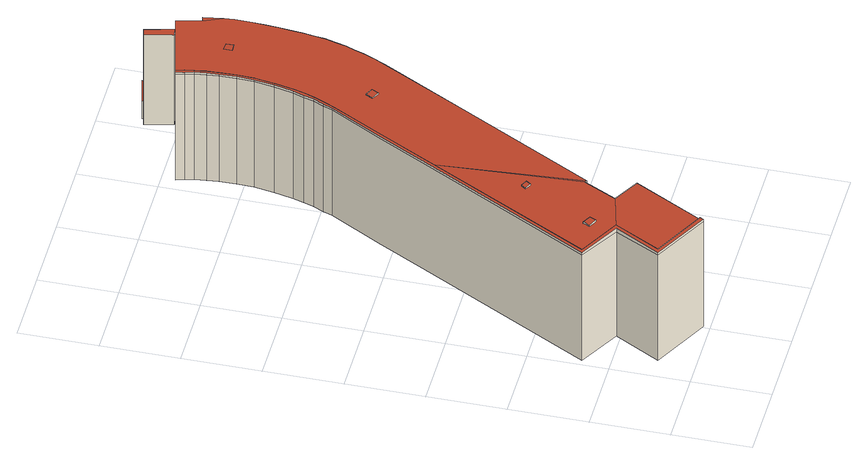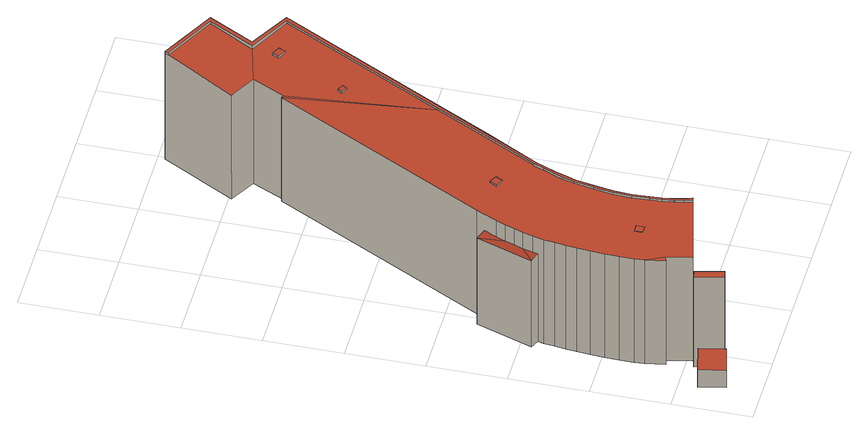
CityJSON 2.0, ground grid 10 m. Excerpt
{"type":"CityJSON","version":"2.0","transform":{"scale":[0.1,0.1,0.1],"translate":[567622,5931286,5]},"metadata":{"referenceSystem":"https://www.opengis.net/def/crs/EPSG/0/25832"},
"CityObjects":{
"building1":{"type":"Building","attributes":{"Grundfläche 2D":"785.853659","Grundhöhe NN":"5.179"},"children":["building1-1","building1-2","building1-3","building1-4"],"geometry":[{"type":"Solid","lod":"3","boundaries":[[[[0,1,2,3,4,5,6,7,8,9,10,11,12,13,14,15,16,17,18,19,20,21,22,23,24,25,26,27,28,29,30,31,32,33,34,35,36,37,38,39,40,41,42]],[[43,44,45,46,47,48,49,50,51,52,53,54,55,56,57,58,59,60,61,62,63,64,65,66,67,68,69,70,71,72,73,74,75,76,77,78,79,80,81,82,83]],[[84,85,86,87,78,88,89]],[[78,87,79]],[[90,91,86,85,92,93]],[[94,56,55]],[[95,96,97,98]],[[99,100,95,98,101]],[[102,99,101,103]],[[104,105,106,107,108]],[[109,110,111,112]],[[76,6,5,4,78,77]],[[75,74,7,6,76]],[[88,78,4,3]],[[72,8,7,74,73]],[[9,8,72,71]],[[10,9,71,70]],[[11,10,70,69]],[[13,12,11,69,68,67]],[[15,14,13,67,66,65]],[[16,15,65,64]],[[64,63,62,18,17,16]],[[19,18,62,61]],[[20,19,61,60]],[[60,59,21,20]],[[59,58,22,21]],[[58,113,23,22]],[[113,114,24,23]],[[114,115,25,24]],[[115,116,26,25]],[[116,117,27,26]],[[117,118,28,27]],[[118,119,29,28]],[[119,120,30,29]],[[120,121,31,30]],[[121,122,32,31]],[[122,123,33,32]],[[123,124,34,33]],[[124,125,35,34]],[[126,127,38,37,36,35,125,128]],[[127,129,39,38]],[[129,130,40,39]],[[130,131,41,40]],[[131,90,42,41]],[[90,93,0,42]],[[92,85,1,0,93]],[[84,89,88,3,2,1,85]],[[114,113,132,133]],[[115,114,133,134]],[[116,115,134,135]],[[117,116,135,136]],[[118,117,136,137]],[[119,118,137,138]],[[120,119,138,139]],[[121,120,139,140]],[[122,121,140,141]],[[123,122,141,142]],[[124,123,142,143]],[[125,124,143,144]],[[145,146,127,126,128,125,144,147]],[[129,127,146,148]],[[130,129,148,149]],[[131,130,149,150]],[[91,90,131,150,151]],[[86,91,151,152]],[[87,86,152,153]],[[79,87,153,154]],[[80,79,154,155]],[[96,82,81,80,155,156,97]],[[82,96,95,83]],[[83,95,100,43]],[[43,100,99,44]],[[44,99,102,45]],[[157,47,46,45,102,103,158]],[[48,47,157,159]],[[49,48,159,160]],[[50,49,160,161]],[[51,50,161,162]],[[52,51,162,163]],[[53,52,163,164]],[[54,53,164,165]],[[55,54,165,166]],[[94,55,166,167]],[[56,94,167,168]],[[57,56,168,169]],[[113,58,57,169,132]],[[98,97,156,170]],[[101,98,170,171]],[[103,101,171,158]],[[106,105,172,173]],[[107,106,173,174]],[[108,107,174,175]],[[176,104,108,175]],[[110,109,177,178]],[[111,110,178,179]],[[104,112,111,179,172,105]],[[112,104,176,177,109]],[[156,155,154,153,152,151,150,149,148,146,145,147,144,143,142,141,140,139,138,137,136,135,134,133,132,169,168,167,166,165,164,163,162,161,160,159,157,158,171,170]],[[174,173,172,179,178,177,176,175]]]],"semantics":{"surfaces":[{"type":"RoofSurface"},{"type":"WallSurface"},{"type":"GroundSurface"}],"values":[[0,0,0,0,0,0,0,0,0,0,0,1,1,1,1,1,1,1,1,1,1,1,1,1,1,1,1,1,1,1,1,1,1,1,1,1,1,1,1,1,1,1,1,1,1,1,1,1,1,1,1,1,1,1,1,1,1,1,1,1,1,1,1,1,1,1,1,1,1,1,1,1,1,1,1,1,1,1,1,1,1,1,1,1,1,1,1,1,1,1,1,1,1,1,1,1,1,2,2]]}}]},
"building1-1":{"type":"BuildingInstallation","parents":["building1"],"geometry":[{"type":"MultiSurface","lod":"3","boundaries":[[[180,181,182,183]],[[184,180,183]],[[181,180,184,185]],[[185,182,181]]],"semantics":{"surfaces":[{"type":"RoofSurface"},{"type":"WallSurface"}],"values":[0,1,1,1]}}]},
"building1-2":{"type":"BuildingInstallation","parents":["building1"],"geometry":[{"type":"MultiSurface","lod":"3","boundaries":[[[186,187,188,189]],[[189,188,190,191]],[[186,189,191,192]],[[187,186,192,193]],[[188,187,193,190]]],"semantics":{"surfaces":[{"type":"RoofSurface"},{"type":"WallSurface"}],"values":[0,1,1,1,1]}}]},
"building1-3":{"type":"BuildingInstallation","parents":["building1"],"geometry":[{"type":"MultiSurface","lod":"3","boundaries":[[[194,195,196,197,198]],[[199,200,196,195]],[[200,201,197,196]],[[202,198,197,201]],[[195,194,198,202,203,199]]],"semantics":{"surfaces":[{"type":"RoofSurface"},{"type":"WallSurface"}],"values":[0,1,1,1,1]}}]},
"building1-4":{"type":"BuildingInstallation","parents":["building1"],"geometry":[{"type":"MultiSurface","lod":"3","boundaries":[[[204,205,206,207]],[[208,209,207,206]],[[204,207,209,210]],[[210,211,205,204]],[[206,205,211,208]]],"semantics":{"surfaces":[{"type":"RoofSurface"},{"type":"WallSurface"}],"values":[0,1,1,1,1]}}]}
},
"vertices":[
[37,49,170],[69,108,170],[17,136,170],[15,137,170],[128,349,170],[165,419,170],[200,484,170],[206,497,170],[212,511,170],[217,524,170],[221,538,170],[226,563,170],[226,564,170],[230,588,170],[230,589,170],[231,611,170],[230,633,170],[230,634,170],[229,648,170],[227,662,170],[227,663,170],[225,674,170],[222,684,170],[218,683,170],[221,673,170],[224,662,170],[226,647,170],[227,632,170],[228,611,170],[227,589,170],[223,564,170],[218,539,170],[213,525,170],[209,512,170],[203,499,170],[198,486,170],[162,421,170],[127,355,170],[9,135,170],[62,106,170],[30,47,170],[103,9,170],[105,14,170],[315,487,164],[320,499,164],[323,512,164],[325,519,164],[327,526,164],[329,540,164],[331,554,164],[332,568,164],[334,585,164],[335,603,164],[336,621,164],[336,639,164],[335,652,164],[324,675,164],[317,707,164],[222,684,167],[225,674,167],[227,663,167],[227,662,167],[229,648,167],[230,634,167],[230,633,167],[231,611,167],[230,589,167],[230,588,167],[226,564,167],[226,563,167],[221,538,167],[217,524,167],[212,511,167],[206,498,167],[206,497,167],[201,484,167],[200,484,167],[165,419,167],[128,349,167],[146,162,164],[292,436,164],[298,447,164],[306,463,164],[311,475,164],[67,109,165],[69,108,165],[122,122,164],[143,164,164],[15,137,167],[17,136,167],[105,14,167],[156,103,164],[65,100,165],[37,49,167],[331,677,164],[311,475,139],[306,463,139],[298,447,139],[311,441,137],[320,499,139],[315,487,139],[337,514,137],[323,512,139],[325,519,139],[318,746,30],[325,715,30],[362,723,29],[355,757,29],[318,748,30],[308,744,142],[317,708,142],[327,710,142],[318,746,142],[218,683,167],[221,673,167],[224,662,167],[226,647,167],[227,632,167],[228,611,167],[227,589,167],[223,564,167],[218,539,167],[213,525,167],[209,512,167],[203,499,167],[198,486,167],[127,355,167],[9,135,167],[162,421,167],[62,106,165],[30,47,167],[103,9,167],[218,683,2],[221,673,2],[224,662,2],[226,647,2],[227,632,2],[228,611,2],[227,589,2],[223,564,2],[218,539,2],[213,525,2],[209,512,2],[203,499,2],[198,486,2],[127,355,2],[9,135,2],[162,421,2],[62,106,2],[30,47,2],[103,9,2],[156,103,2],[122,122,2],[143,164,2],[146,162,2],[292,436,2],[298,447,2],[327,526,2],[325,519,2],[329,540,2],[331,554,2],[332,568,2],[334,585,2],[335,603,2],[336,621,2],[336,639,2],[335,652,2],[331,677,2],[324,675,2],[317,707,2],[311,441,2],[337,514,2],[325,715,2],[362,723,2],[355,757,2],[318,748,2],[318,746,2],[308,744,2],[317,708,2],[327,710,2],
[288,628,166],[288,638,166],[278,639,166],[278,628,166],[288,628,165],[288,638,165],
[124,231,168],[116,235,168],[112,229,168],[120,225,168],[112,229,166],[120,225,166],[124,231,166],[116,235,166],
[67,147,168],[63,139,168],[74,134,168],[78,142,168],[67,148,168],[63,139,166],[74,134,165],[78,142,165],[67,148,166],[67,147,166],
[246,449,167],[236,454,167],[231,445,167],[241,440,167],[231,445,166],[241,440,165],[246,449,165],[236,454,166]
]}
